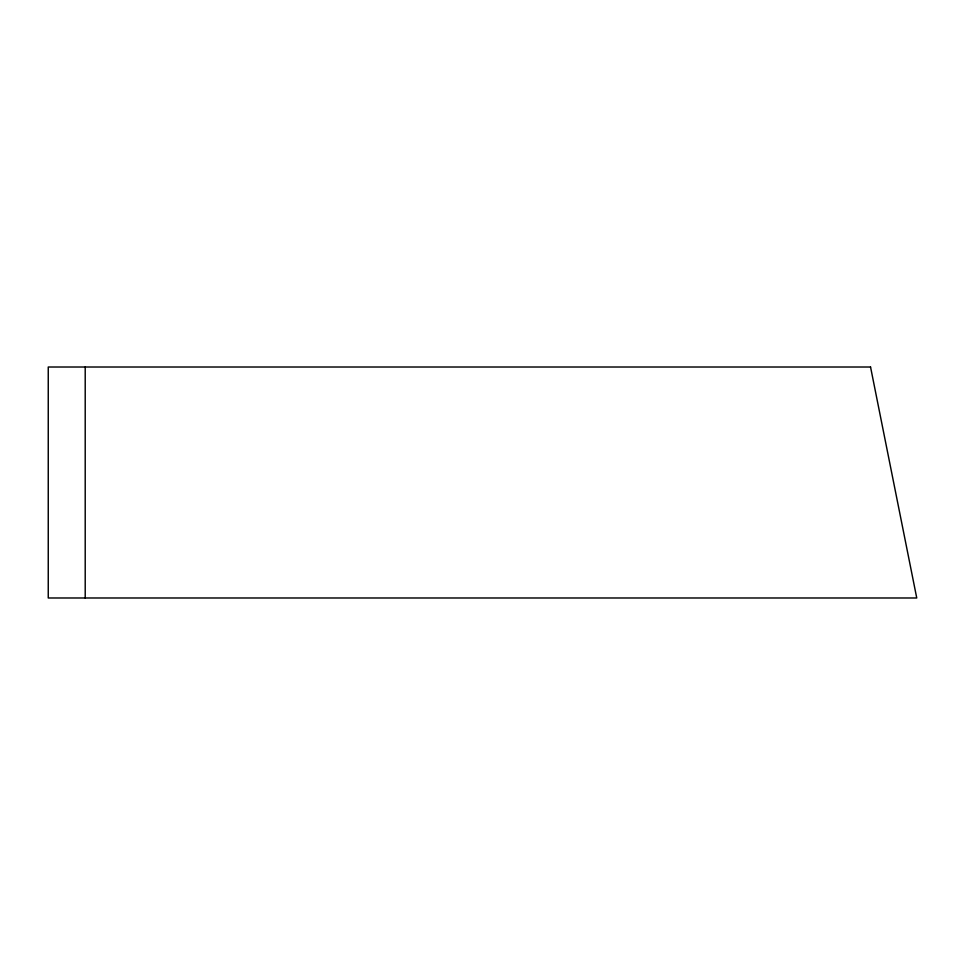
<?xml version="1.0" encoding="UTF-8"?>
<svg xmlns="http://www.w3.org/2000/svg" width="965" height="965" viewBox="0 0 965 965"><rect width="100%" height="100%" fill="white"/><g stroke="black" fill="none" stroke-linecap="round" stroke-linejoin="round"><path stroke-width="1.45" d="M85.21 367.014L85.21 597.986M870.551 367.014L48.25 367.014L48.25 597.986L916.75 597.986L870.551 367.014"/></g></svg>
